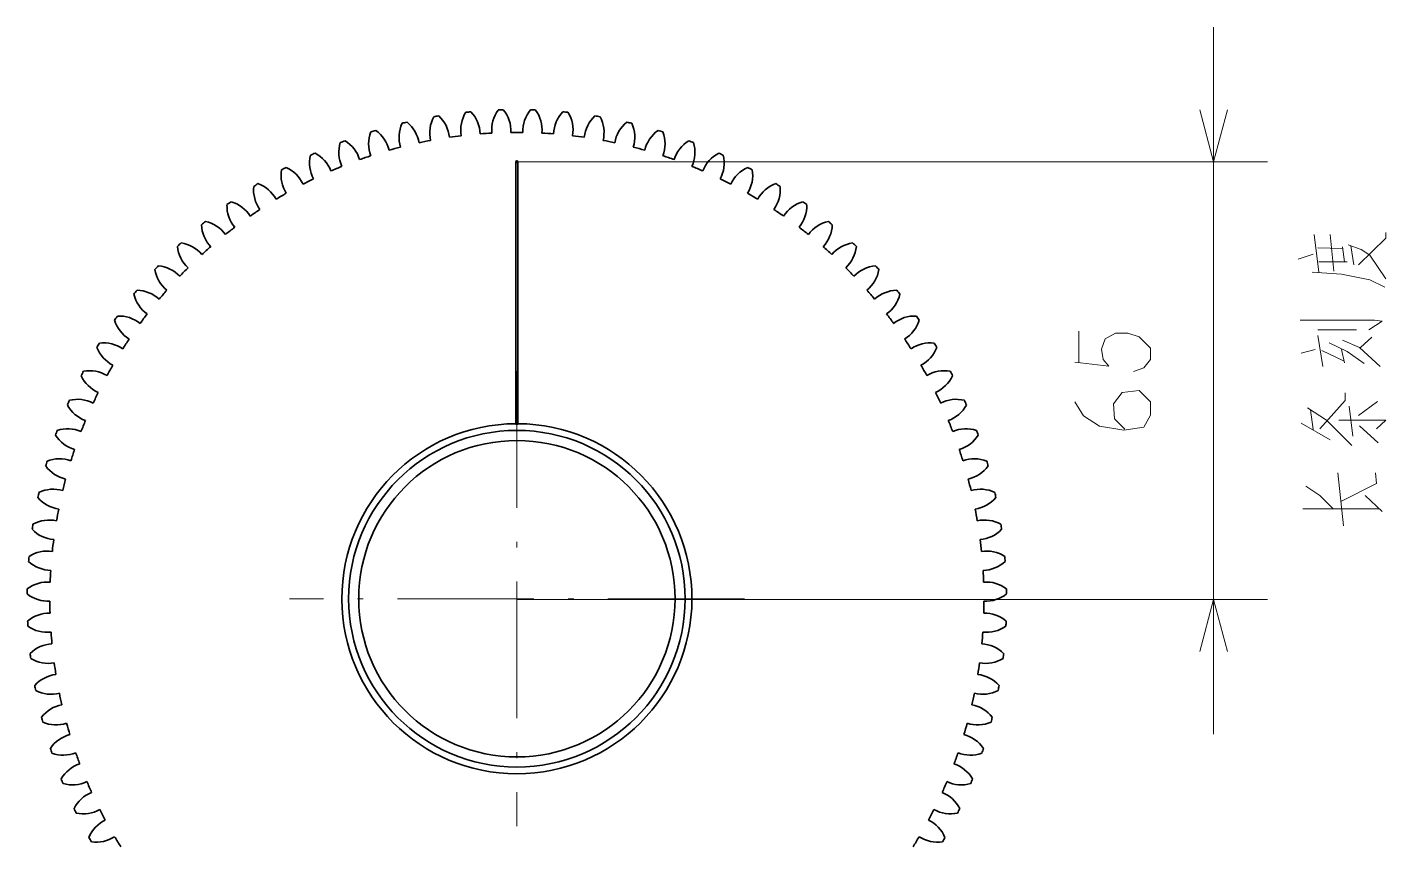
# Model space of a CAD drawing. Extents: x 0 to 297, y 0 to 210.
# Drawn here: x 25.3 to 75.7, y 118.9 to 149.3 of the extents above; entities that cross this region are included whole.
import ezdxf

# ---------------------------------------------------------------- set-up
doc = ezdxf.new("R2010")
doc.units = 0
doc.linetypes.add('DASHDOT', pattern=[18.5, 12, -3, 0.5, -3])

msp = doc.modelspace()

# ---------------------------------------------------------------- linework, layer by layer
at = {"color": 255, "lineweight": 13}
for p, q in [((69.315, 123.055), (69.315, 149.305)), ((43.489, 144.305), (71.315, 144.305)), ((43.441, 128.055), (71.315, 128.055))]:
    msp.add_line(p, q, dxfattribs=at)
at = {"color": 255, "linetype": 'DASHDOT', "lineweight": 13, "ltscale": 0.002438}
for p, q in [((43.489, 144.305), (43.392, 144.305)), ((43.441, 144.353), (43.441, 144.256))]:
    msp.add_line(p, q, dxfattribs=at)
at = {"color": 7, "lineweight": 35, "ltscale": 0.243128}
for p, q in [((43.403, 134.58), (43.403, 144.305)), ((43.478, 144.305), (43.478, 134.58))]:
    msp.add_line(p, q, dxfattribs=at)
at = {"color": 255, "linetype": 'DASHDOT', "lineweight": 13, "ltscale": 0.4225}
for p, q in [((43.441, 136.53), (43.441, 119.63)), ((51.891, 128.08), (34.991, 128.08))]:
    msp.add_line(p, q, dxfattribs=at)
at = {"color": 7, "lineweight": 35, "ltscale": 0.000312424}
for p, q in [((43.403, 134.58), (43.403, 134.567)), ((43.478, 134.58), (43.478, 134.567))]:
    msp.add_line(p, q, dxfattribs=at)
at = {"color": 7, "lineweight": 35, "ltscale": 0.001875}
msp.add_line((43.478, 134.567), (43.403, 134.567), dxfattribs=at)
at = {"color": 255, "lineweight": 13}
for points in [[(68.797, 146.237), (69.315, 144.305), (69.833, 146.237)], [(73.225, 140.205), (73.05, 141.605)], [(73.785, 140.24), (73.645, 141.605)], [(74.695, 140.485), (75.71, 141.465)], [(75.71, 141.465), (75.71, 141.675)], [(72.455, 140.695), (73.015, 140.87)], [(74.1, 141.08), (73.19, 141.115)], [(74.17, 140.59), (74.1, 141.15)], [(74.8, 141.045), (74.31, 141.22)], [(74.52, 140.485), (74.415, 141.185)], [(75.115, 140.835), (74.8, 141.045)], [(75.115, 140.835), (75.71, 139.96)], [(73.225, 140.59), (74.275, 140.59)], [(72.98, 140.205), (74.065, 140.135), (75.115, 139.925), (75.675, 139.645)], [(72.525, 138.42), (73.89, 138.42), (75.29, 138.42)], [(75.57, 138.385), (75.08, 138.07)], [(75.29, 138.42), (75.57, 138.385)], [(66.335, 136.512), (66.72, 136.652), (66.965, 136.967), (66.965, 137.387), (66.545, 137.807), (66.125, 137.947), (65.67, 137.947), (65.285, 137.737), (65.145, 137.352), (65.215, 136.967), (65.425, 136.722), (64.165, 136.862)], [(64.305, 136.862), (64.305, 138.017)], [(73.19, 138.07), (74.625, 138.07)], [(73.365, 136.705), (73.19, 137.86)], [(74.765, 137.405), (75.185, 137.79)], [(72.56, 137.195), (73.085, 137.335)], [(73.33, 137.3), (74.135, 136.915)], [(73.61, 137.58), (74.275, 137.265)], [(74.17, 136.845), (74.065, 137.335)], [(74.1, 137.685), (74.73, 137.405)], [(74.275, 137.265), (74.905, 136.81)], [(74.73, 137.405), (75.5, 136.705)], [(64.165, 135.392), (64.48, 134.867), (65.075, 134.482), (65.985, 134.342), (66.72, 134.447), (66.965, 134.902), (66.965, 135.392), (66.545, 135.812), (65.915, 135.742), (65.6, 135.322), (65.635, 134.762), (66.02, 134.377)], [(73.26, 134.395), (74.205, 135.445)], [(74.205, 135.445), (74.205, 135.725)], [(74.485, 134.115), (74.345, 135.235)], [(74.695, 134.885), (75.395, 135.41)], [(72.805, 135.165), (73.505, 134.71)], [(73.015, 134.36), (72.91, 135.095)], [(72.56, 134.605), (73.645, 133.975)], [(73.505, 134.71), (74.45, 133.765)], [(73.96, 134.71), (75.71, 134.71)], [(74.73, 134.5), (75.43, 133.87)], [(75.71, 134.71), (75.36, 134.395)], [(74.135, 130.79), (73.925, 132.75)], [(75.36, 132.365), (75.325, 132.75)], [(72.735, 132.26), (73.26, 131.91)], [(74.065, 131.7), (75.36, 132.365)], [(73.26, 131.91), (73.75, 131.42)], [(74.94, 131.91), (75.57, 131.315)], [(72.63, 131.42), (74.03, 131.42), (75.465, 131.42)], [(69.833, 126.123), (69.315, 128.055), (68.797, 126.123)]]:
    msp.add_lwpolyline(points, dxfattribs=at)
at = {"color": 7, "lineweight": 35}
for radius in [6.25, 5.875]:
    msp.add_circle((43.441, 128.08), radius, dxfattribs=at)
for centre, radius, start, end in [((41.454, 145.386), 1.25, 151.702, 193.2106), ((43.441, 128.055), 18.188, 99.1756, 99.7717), ((39.692, 145.092), 1.25, 5.7368, 47.2454), ((42.604, 145.479), 1.25, 147.9125, 189.4211), ((43.441, 128.055), 18.188, 95.3862, 95.9823), ((40.826, 145.302), 1.25, 1.9473, 43.4559), ((43.758, 145.496), 1.25, 144.123, 185.6316), ((43.441, 128.055), 18.188, 91.5967, 92.1928), ((41.972, 145.437), 1.25, 358.1578, 39.6664), ((44.91, 145.437), 1.25, 140.3336, 181.8422), ((43.441, 128.055), 18.188, 87.8072, 88.4033), ((43.124, 145.496), 1.25, 354.3684, 35.877), ((46.055, 145.302), 1.25, 136.5441, 178.0527), ((43.441, 128.055), 18.188, 84.0177, 84.6138), ((44.277, 145.479), 1.25, 350.5789, 32.0875), ((47.189, 145.092), 1.25, 132.7546, 174.2632), ((43.441, 128.055), 18.188, 80.2283, 80.8244), ((45.427, 145.386), 1.25, 346.7894, 28.298), ((39.186, 144.972), 1.25, 159.2809, 200.7895), ((43.441, 128.055), 18.188, 106.7546, 107.3507), ((37.478, 144.448), 1.25, 13.3157, 54.8243), ((40.313, 145.217), 1.25, 155.4915, 197.0001), ((43.441, 128.055), 18.188, 102.9651, 103.5612), ((38.574, 144.807), 1.25, 9.5263, 51.0348), ((43.441, 128.055), 17.344, 93.0639, 94.5151), ((43.441, 128.055), 17.344, 89.2744, 90.7256), ((43.441, 128.055), 17.344, 85.4849, 86.9361), ((48.307, 144.807), 1.25, 128.9651, 170.4737), ((43.441, 128.055), 18.188, 76.4388, 77.0349), ((46.568, 145.217), 1.25, 342.9999, 24.5085), ((49.404, 144.448), 1.25, 125.1757, 166.6843), ((43.441, 128.055), 18.188, 72.6493, 73.2454), ((47.695, 144.972), 1.25, 339.2105, 20.7191), ((38.077, 144.654), 1.25, 163.0704, 204.579), ((43.441, 128.055), 18.188, 110.5441, 111.1402), ((36.407, 144.018), 1.25, 17.1052, 58.6138), ((43.441, 128.055), 17.344, 104.4323, 105.8835), ((43.441, 128.055), 17.344, 100.6428, 102.094), ((43.441, 128.055), 17.344, 96.8533, 98.3045), ((43.441, 128.055), 17.344, 81.6955, 83.1467), ((43.441, 128.055), 17.344, 77.906, 79.3572), ((43.441, 128.055), 17.344, 74.1165, 75.5677), ((50.474, 144.018), 1.25, 121.3862, 162.8948), ((43.441, 128.055), 18.188, 68.8598, 69.4559), ((48.804, 144.654), 1.25, 335.421, 16.9296), ((36.992, 144.263), 1.25, 166.8599, 208.3685), ((43.441, 128.055), 18.188, 114.3335, 114.9296), ((35.368, 143.519), 1.25, 20.8947, 62.4033), ((43.441, 128.055), 17.344, 108.2218, 109.673), ((43.441, 144.305), 0.0375, 0, 180), ((43.441, 128.055), 17.344, 70.327, 71.7782), ((51.514, 143.519), 1.25, 117.5967, 159.1053), ((43.441, 128.055), 18.188, 65.0704, 65.6665), ((49.89, 144.263), 1.25, 331.6315, 13.1401), ((35.935, 143.802), 1.25, 170.6494, 212.158), ((43.441, 128.055), 18.188, 118.123, 118.7191), ((34.363, 142.951), 1.25, 24.6841, 66.1927), ((43.441, 128.055), 17.344, 112.0112, 113.4624), ((43.441, 128.055), 17.344, 66.5376, 67.9888), ((52.518, 142.951), 1.25, 113.8073, 155.3159), ((50.947, 143.802), 1.25, 327.842, 9.3506), ((43.441, 128.055), 18.188, 61.2809, 61.877), ((34.91, 143.271), 1.25, 174.4388, 215.9474), ((43.441, 128.055), 18.188, 121.9125, 122.5086), ((33.398, 142.319), 1.25, 28.4736, 69.9822), ((43.441, 128.055), 17.344, 115.8007, 117.2519), ((43.441, 128.055), 17.344, 62.7481, 64.1993), ((53.483, 142.319), 1.25, 110.0178, 151.5264), ((51.971, 143.271), 1.25, 324.0526, 5.5612), ((43.441, 128.055), 18.188, 57.4914, 58.0875), ((43.441, 128.055), 18.188, 125.702, 126.2981), ((32.478, 141.624), 1.25, 32.2631, 73.7717), ((43.441, 128.055), 17.344, 119.5902, 121.0414), ((43.441, 128.055), 17.344, 58.9586, 60.4098), ((54.404, 141.624), 1.25, 106.2283, 147.7369), ((43.441, 128.055), 18.188, 53.7019, 54.298), ((33.923, 142.674), 1.25, 178.2283, 219.7369), ((43.441, 128.055), 17.344, 123.3797, 124.8309), ((43.441, 128.055), 17.344, 55.1691, 56.6203), ((52.958, 142.674), 1.25, 320.2631, 1.7717), ((43.441, 128.055), 18.188, 129.4914, 130.0875), ((32.978, 142.013), 1.25, 182.0178, 223.5264), ((31.605, 140.87), 1.25, 36.0526, 77.5612), ((43.441, 128.055), 17.344, 127.1691, 128.6203), ((43.441, 128.055), 17.344, 51.3797, 52.8309), ((55.277, 140.87), 1.25, 102.4388, 143.9474), ((53.903, 142.013), 1.25, 316.4736, 357.9822), ((43.441, 128.055), 18.188, 49.9125, 50.5086), ((43.441, 128.055), 18.188, 133.2809, 133.877), ((30.784, 140.059), 1.25, 39.842, 81.3506), ((56.098, 140.059), 1.25, 98.6494, 140.158), ((43.441, 128.055), 18.188, 46.123, 46.7191), ((32.078, 141.291), 1.25, 185.8073, 227.3159), ((43.441, 128.055), 17.344, 130.9586, 132.4098), ((43.441, 128.055), 17.344, 47.5902, 49.0414), ((54.803, 141.291), 1.25, 312.6841, 354.1927), ((43.441, 128.055), 18.188, 137.0704, 137.6665), ((31.228, 140.511), 1.25, 189.5967, 231.1053), ((30.018, 139.197), 1.25, 43.6315, 85.1401), ((43.441, 128.055), 17.344, 134.7481, 136.1993), ((43.441, 128.055), 17.344, 43.8007, 45.2519), ((56.863, 139.197), 1.25, 94.8599, 136.3685), ((55.653, 140.511), 1.25, 308.8947, 350.4033), ((43.441, 128.055), 18.188, 42.3335, 42.9296), ((43.441, 128.055), 18.188, 140.8599, 141.4559), ((30.432, 139.677), 1.25, 193.3862, 234.8948), ((29.311, 138.285), 1.25, 47.421, 88.9296), ((43.441, 128.055), 17.344, 138.5376, 139.9888), ((43.441, 128.055), 17.344, 40.0112, 41.4624), ((57.57, 138.285), 1.25, 91.0704, 132.579), ((56.45, 139.677), 1.25, 305.1052, 346.6138), ((43.441, 128.055), 18.188, 38.5441, 39.1402), ((43.441, 128.055), 18.188, 144.6493, 145.2454), ((29.692, 138.792), 1.25, 197.1757, 238.6843), ((28.666, 137.329), 1.25, 51.2105, 92.7191), ((43.441, 128.055), 17.344, 142.327, 143.7782), ((43.441, 128.055), 17.344, 36.2218, 37.673), ((58.216, 137.329), 1.25, 87.2809, 128.7895), ((57.189, 138.792), 1.25, 301.3157, 342.8243), ((43.441, 128.055), 18.188, 34.7546, 35.3507), ((43.441, 128.055), 18.188, 148.4388, 149.0349), ((29.013, 137.86), 1.25, 200.9652, 242.4737), ((28.085, 136.332), 1.25, 54.9999, 96.5085), ((43.441, 128.055), 17.344, 146.1165, 147.5677), ((43.441, 128.055), 17.344, 32.4323, 33.8835), ((58.796, 136.332), 1.25, 83.4915, 125.0001), ((57.869, 137.86), 1.25, 297.5263, 339.0349), ((43.441, 128.055), 18.188, 30.9651, 31.5612), ((43.441, 128.055), 17.344, 149.906, 151.3572), ((43.441, 128.055), 17.344, 28.6428, 30.094), ((43.441, 128.055), 18.188, 152.2283, 152.8244), ((28.396, 136.885), 1.25, 204.7546, 246.2632), ((27.572, 135.299), 1.25, 58.7894, 100.298), ((59.31, 135.299), 1.25, 79.702, 121.2106), ((58.485, 136.885), 1.25, 293.7368, 335.2454), ((43.441, 128.055), 18.188, 27.1756, 27.7717), ((43.441, 128.055), 17.344, 153.6955, 155.1467), ((43.441, 128.055), 17.344, 24.8533, 26.3045), ((43.441, 128.055), 18.188, 156.0177, 156.6138), ((27.845, 135.871), 1.25, 208.5441, 250.0527), ((27.128, 134.235), 1.25, 62.5789, 104.0875), ((59.754, 134.235), 1.25, 75.9125, 117.4211), ((59.036, 135.871), 1.25, 289.9473, 331.4559), ((43.441, 128.055), 18.188, 23.3862, 23.9823), ((43.441, 128.055), 18.188, 159.8072, 160.4033), ((26.755, 133.143), 1.25, 66.3684, 107.877), ((43.441, 128.055), 17.344, 157.4849, 158.9361), ((43.441, 128.08), 6.5, 90.3306, 89.6694), ((43.441, 128.055), 17.344, 21.0639, 22.5151), ((60.127, 133.143), 1.25, 72.123, 113.6316), ((43.441, 128.055), 18.188, 19.5967, 20.1928), ((27.363, 134.823), 1.25, 212.3336, 253.8422), ((59.519, 134.823), 1.25, 286.1578, 327.6664), ((26.455, 132.029), 1.25, 70.1578, 111.6664), ((43.441, 128.055), 17.344, 161.2744, 162.7256), ((43.441, 128.055), 17.344, 17.2744, 18.7256), ((60.426, 132.029), 1.25, 68.3336, 109.8422), ((43.441, 128.055), 18.188, 163.5967, 164.1928), ((26.951, 133.746), 1.25, 216.123, 257.6316), ((59.931, 133.746), 1.25, 282.3684, 323.877), ((43.441, 128.055), 18.188, 15.8072, 16.4033), ((43.441, 128.055), 17.344, 165.0639, 166.5151), ((43.441, 128.055), 17.344, 13.4849, 14.9361), ((43.441, 128.055), 18.188, 167.3862, 167.9823), ((26.611, 132.644), 1.25, 219.9125, 261.4211), ((26.229, 130.898), 1.25, 73.9473, 115.4559), ((60.652, 130.898), 1.25, 64.5441, 106.0527), ((60.271, 132.644), 1.25, 278.5789, 320.0875), ((43.441, 128.055), 18.188, 12.0177, 12.6138), ((43.441, 128.055), 17.344, 168.8534, 170.3046), ((43.441, 128.055), 17.344, 9.6955, 11.1467), ((43.441, 128.055), 18.188, 171.1756, 171.7717), ((26.079, 129.754), 1.25, 77.7368, 119.2454), ((60.802, 129.754), 1.25, 60.7546, 102.2632), ((43.441, 128.055), 18.188, 8.2283, 8.8244), ((26.344, 131.521), 1.25, 223.702, 265.2106), ((43.441, 128.055), 17.344, 172.6428, 174.094), ((60.537, 131.521), 1.25, 274.7894, 316.298), ((43.441, 128.055), 17.344, 5.906, 7.3572), ((26.005, 128.603), 1.25, 81.5263, 123.0348), ((60.877, 128.603), 1.25, 56.9652, 98.4737), ((43.441, 128.055), 18.188, 174.9651, 175.5612), ((26.152, 130.384), 1.25, 227.4915, 269.0001), ((60.729, 130.384), 1.25, 270.9999, 312.5085), ((43.441, 128.055), 18.188, 4.4388, 5.0349), ((26.007, 127.449), 1.25, 85.3157, 126.8243), ((43.441, 128.055), 17.344, 176.4323, 177.8835), ((43.441, 128.055), 17.344, 2.1165, 3.5677), ((60.875, 127.449), 1.25, 53.1757, 94.6843), ((43.441, 128.055), 18.188, 178.7546, 179.3507), ((26.036, 129.236), 1.25, 231.2809, 272.7895), ((60.845, 129.236), 1.25, 267.2105, 308.7191), ((43.441, 128.055), 18.188, 0.6493, 1.2454), ((43.441, 128.055), 17.344, 180.2218, 181.673), ((43.441, 128.055), 17.344, 358.327, 359.7782), ((26.085, 126.298), 1.25, 89.1052, 130.6138), ((43.441, 128.055), 18.188, 182.544, 183.1402), ((60.797, 126.298), 1.25, 49.3862, 90.8948), ((43.441, 128.055), 18.188, 356.8598, 357.4559), ((25.996, 128.083), 1.25, 235.0704, 276.579), ((43.441, 128.055), 17.344, 184.0112, 185.4624), ((43.441, 128.055), 17.344, 354.5376, 355.9888), ((60.885, 128.083), 1.25, 263.421, 304.9296), ((26.239, 125.155), 1.25, 92.8947, 134.4033), ((60.643, 125.155), 1.25, 45.5967, 87.1053), ((43.441, 128.055), 18.188, 186.3335, 186.9296), ((26.032, 126.93), 1.25, 238.8599, 280.3685), ((43.441, 128.055), 17.344, 187.8007, 189.2519), ((43.441, 128.055), 17.344, 350.7481, 352.1993), ((60.849, 126.93), 1.25, 259.6315, 301.1401), ((43.441, 128.055), 18.188, 353.0704, 353.6665), ((26.468, 124.025), 1.25, 96.6841, 138.1927), ((60.413, 124.025), 1.25, 41.8073, 83.3158), ((43.441, 128.055), 18.188, 190.123, 190.7191), ((26.145, 125.782), 1.25, 242.6494, 284.158), ((60.737, 125.782), 1.25, 255.842, 297.3506), ((43.441, 128.055), 18.188, 349.2809, 349.877), ((26.772, 122.912), 1.25, 100.4736, 141.9822), ((43.441, 128.055), 17.344, 191.5902, 193.0414), ((43.441, 128.055), 17.344, 346.9586, 348.4098), ((60.11, 122.912), 1.25, 38.0178, 79.5264), ((43.441, 128.055), 18.188, 193.9125, 194.5086), ((43.441, 128.055), 18.188, 345.4914, 346.0875), ((26.333, 124.644), 1.25, 246.4388, 287.9474), ((43.441, 128.055), 17.344, 195.3797, 196.8309), ((43.441, 128.055), 17.344, 343.1691, 344.6203), ((60.549, 124.644), 1.25, 252.0526, 293.5612), ((27.148, 121.821), 1.25, 104.2631, 145.7717), ((59.734, 121.821), 1.25, 34.2283, 75.7369), ((43.441, 128.055), 18.188, 197.7019, 198.298), ((26.596, 123.521), 1.25, 250.2283, 291.7369), ((43.441, 128.055), 17.344, 199.1691, 200.6203), ((43.441, 128.055), 17.344, 339.3797, 340.8309), ((60.286, 123.521), 1.25, 248.2631, 289.7717), ((43.441, 128.055), 18.188, 341.702, 342.2981), ((27.595, 120.758), 1.25, 108.0526, 149.5612), ((59.286, 120.758), 1.25, 30.4388, 71.9474), ((43.441, 128.055), 18.188, 201.4914, 202.0875), ((26.932, 122.417), 1.25, 254.0178, 295.5264), ((43.441, 128.055), 17.344, 202.9586, 204.4098), ((43.441, 128.055), 17.344, 335.5902, 337.0414), ((59.949, 122.417), 1.25, 244.4736, 285.9822), ((43.441, 128.055), 18.188, 337.9125, 338.5086), ((28.112, 119.727), 1.25, 111.842, 153.3506), ((58.769, 119.727), 1.25, 26.6494, 68.158), ((43.441, 128.055), 18.188, 205.2809, 205.877), ((27.341, 121.339), 1.25, 257.8073, 299.3159), ((43.441, 128.055), 17.344, 206.7481, 208.1993), ((43.441, 128.055), 17.344, 331.8007, 333.2519), ((59.541, 121.339), 1.25, 240.6841, 282.1927), ((43.441, 128.055), 18.188, 334.123, 334.7191), ((28.696, 118.732), 1.25, 115.6315, 157.1401), ((58.185, 118.732), 1.25, 22.8599, 64.3685), ((43.441, 128.055), 18.188, 209.0704, 209.6665), ((27.82, 120.289), 1.25, 261.5967, 303.1053), ((43.441, 128.055), 17.344, 210.5376, 211.9888), ((43.441, 128.055), 17.344, 328.0112, 329.4624), ((59.062, 120.289), 1.25, 236.8947, 278.4033), ((43.441, 128.055), 18.188, 330.3335, 330.9296)]:
    msp.add_arc(centre, radius, start, end, dxfattribs=at)

doc.saveas('drawing.dxf')
